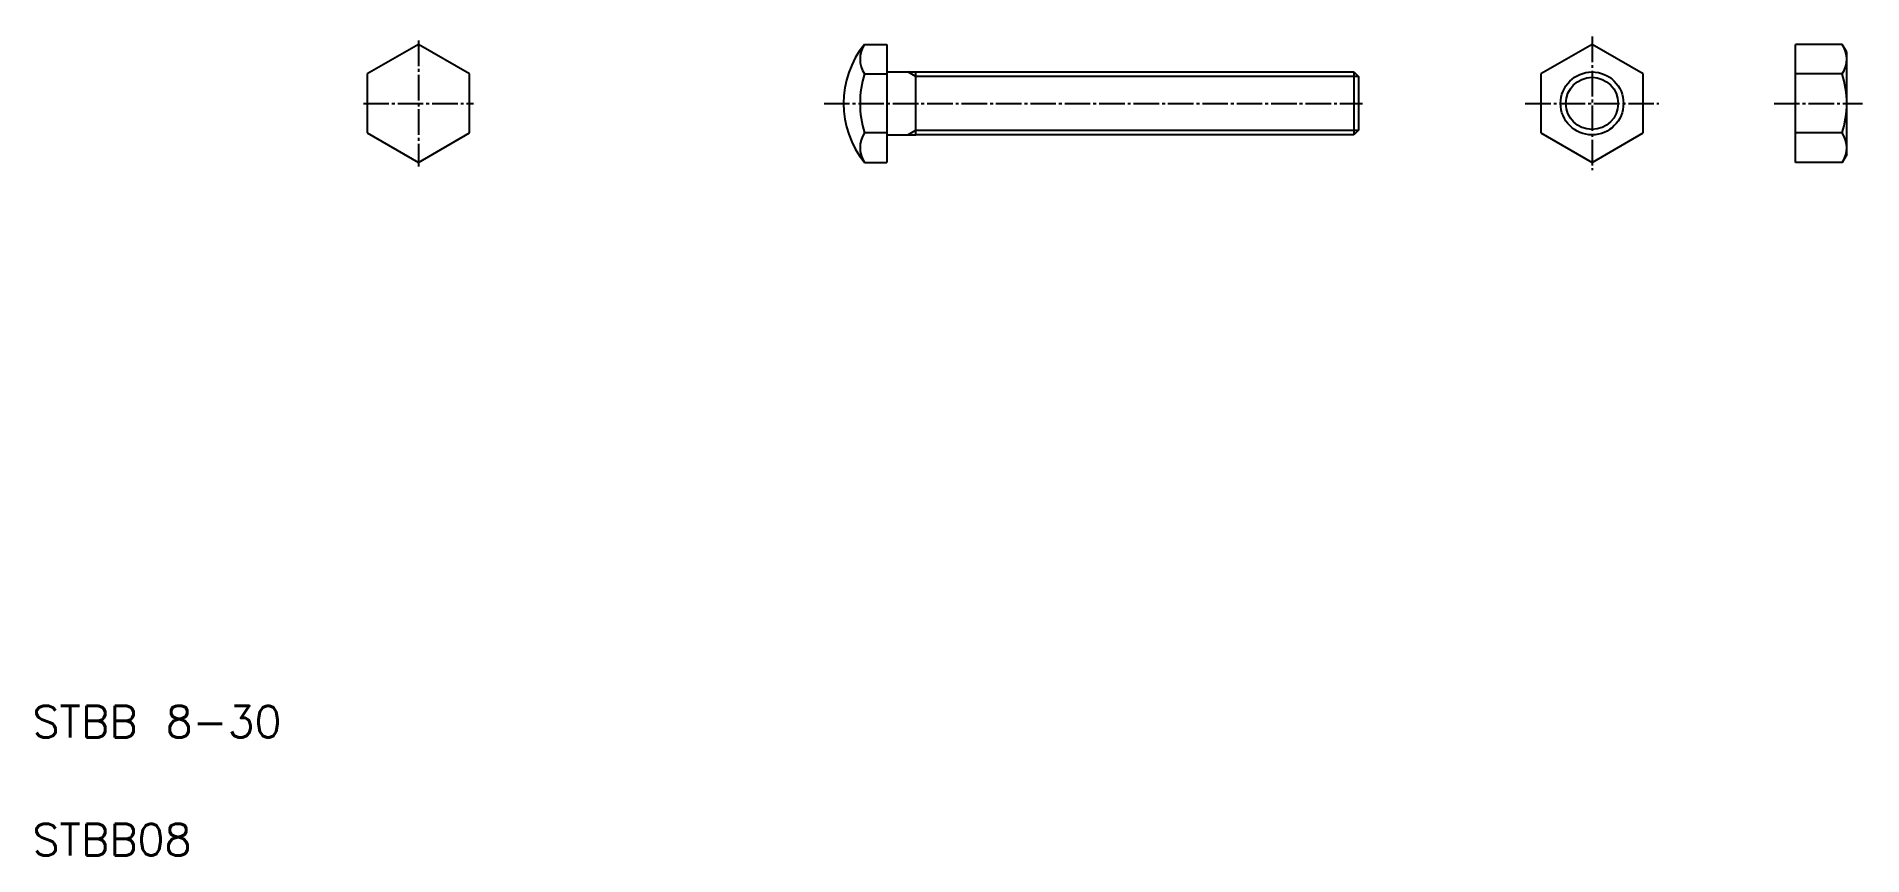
# Model space of a CAD drawing. Extents: x 11 to 243, y 10 to 114.
import ezdxf

# ---------------------------------------------------------------- set-up
doc = ezdxf.new("R2010")
doc.units = 0
doc.header["$LTSCALE"] = 0.25
doc.linetypes.add('CENTER', pattern=[17.5, 13, -1.5, 1.5, -1.5])
doc.layers.get('0').update_dxf_attribs({"linetype": 'CONTINUOUS'})
doc.layers.add('CENTER', color=1, linetype='CENTER')
doc.styles.get("Standard").update_dxf_attribs({"font": 'txt', "bigfont": 'BIGFONT'})

msp = doc.modelspace()

# ---------------------------------------------------------------- linework, layer by layer
for p, q in [((59.09, 113.08), (52.59, 109.33)), ((65.59, 109.33), (59.09, 113.08)), ((115.82, 113.08), (118.68, 113.08)), ((118.68, 113.08), (118.68, 98.07)), ((240.77, 112.08), (240.19, 113.08)), ((52.59, 109.33), (52.59, 101.82)), ((65.59, 101.82), (65.59, 109.33)), ((115.82, 109.33), (118.68, 109.33)), ((118.68, 109.58), (122.38, 109.58)), ((122.38, 109.58), (178.08, 109.58)), ((122.38, 101.58), (122.38, 109.58)), ((178.08, 109.58), (178.08, 101.58)), ((178.08, 109.58), (178.68, 108.98)), ((150.53, 108.98), (150.53, 108.98)), ((164.6, 108.98), (164.6, 108.98)), ((178.68, 108.98), (178.68, 102.18)), ((52.59, 101.82), (59.09, 98.07)), ((59.09, 98.07), (65.59, 101.82)), ((118.68, 101.82), (115.82, 101.82)), ((118.68, 101.58), (122.38, 101.58)), ((178.08, 101.58), (122.38, 101.58)), ((178.68, 102.18), (178.08, 101.58)), ((115.82, 98.07), (118.68, 98.07)), ((240.77, 99.08), (240.19, 98.07)), ((240.77, 99.08), (240.77, 99.08))]:
    msp.add_line(p, q)
at = {"color": 7, "linetype": 'CONTINUOUS'}
for p, q in [((208.37, 113.08), (201.87, 109.33)), ((214.87, 109.33), (208.37, 113.08)), ((234.27, 98.07), (234.27, 113.08)), ((240.19, 113.08), (234.27, 113.08)), ((240.77, 99.08), (240.77, 112.08)), ((201.87, 109.33), (201.87, 101.82)), ((214.87, 101.82), (214.87, 109.33)), ((240.19, 109.33), (234.27, 109.33)), ((201.87, 101.82), (208.37, 98.07)), ((208.37, 98.07), (214.87, 101.82)), ((240.19, 101.82), (234.27, 101.82)), ((240.19, 98.07), (234.27, 98.07))]:
    msp.add_line(p, q, dxfattribs=at)
at = {"color": 3}
for p, q in [((122.38, 108.98), (121.34, 109.58)), ((178.68, 108.98), (122.38, 108.98)), ((121.34, 101.58), (122.38, 102.18)), ((122.38, 102.18), (178.68, 102.18))]:
    msp.add_line(p, q, dxfattribs=at)
at = {"color": 3, "linetype": 'CONTINUOUS'}
msp.add_circle((208.37, 105.58), 4, dxfattribs=at)
at = {"color": 7, "linetype": 'CONTINUOUS'}
msp.add_circle((208.37, 105.58), 3.32, dxfattribs=at)
for centre, radius, start, end in [((125.18, 105.58), 12, 141.2838, 218.7162), ((118.68, 111.21), 3.42, 146.7599, 213.2401), ((237.45, 111.21), 3.32, 325.6083, 34.3917), ((128.11, 105.58), 12.85, 163.0229, 196.9771), ((228.35, 105.58), 12.42, 342.412, 17.588), ((118.68, 99.95), 3.42, 146.7599, 213.2401), ((237.45, 99.95), 3.32, 325.6083, 34.3917)]:
    msp.add_arc(centre, radius, start, end)
at = {"layer": 'CENTER', "color": 1, "linetype": 'CENTER'}
for p, q in [((208.37, 114.08), (208.37, 97.08)), ((59.09, 113.58), (59.09, 97.57)), ((52.09, 105.58), (66.09, 105.58)), ((110.68, 105.58), (179.18, 105.58)), ((199.87, 105.58), (216.87, 105.58)), ((231.53, 105.58), (242.77, 105.58))]:
    msp.add_line(p, q, dxfattribs=at)

# ---------------------------------------------------------------- texts
for s, p in [('STBB 8-30', (10, 25)), ('STBB08', (10, 10))]:
    msp.add_text(s, height=4).set_placement(p)

doc.saveas('drawing.dxf')
